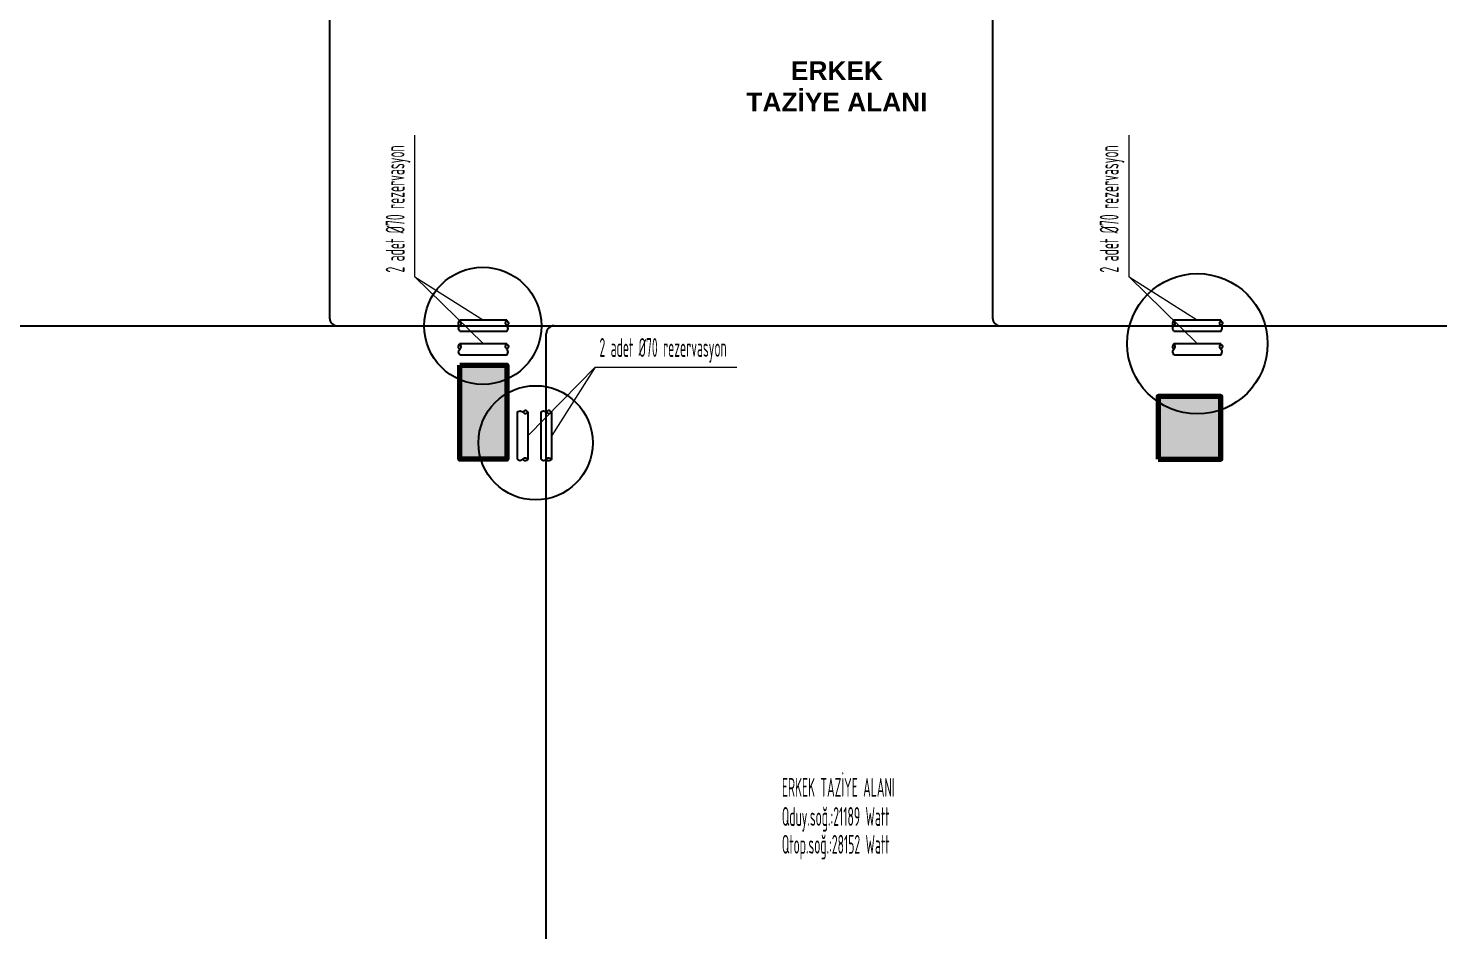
# Model space of a CAD drawing. Header units: centimetres. Extents: x 31 to 22766, y 238 to 3306.
# Drawn here: x 2092 to 2991, y 1451 to 2027 of the extents above; entities that cross this region are included whole.
import ezdxf
from ezdxf.xclip import XClip

# ---------------------------------------------------------------- set-up
doc = ezdxf.new("R2010")
doc.units = ezdxf.units.CM
doc.header["$XCLIPFRAME"] = 0
for name, color, linetype, lineweight in [('00_BORDA_BETONARME', 5, 'Continuous', 70), ('00_BORDA_TARAMA', 5, 'Continuous', 9), ('M-HAP-DATA', 42, 'Continuous', 0), ('MAHAL ADI', 8, 'Continuous', 0), ('YAZI1', 8, 'Continuous', 5)]:
    doc.layers.add(name, color=color, linetype=linetype, lineweight=lineweight)
doc.layers.add('M-VRF-BORU', color=3, linetype='Continuous')
doc.styles.add('MENFEZ', font='GENISO.shx')
doc.styles.add('style1', font='GENISO.shx', dxfattribs={"height": 80})
doc.styles.add('YAZI', font='geniso.shx')

# ---------------------------------------------------------------- blocks, each defined once
blk = doc.blocks.new('BETONARME PLANI')
at = {"layer": '00_BORDA_TARAMA'}
h = blk.add_hatch(dxfattribs=at)
h.set_pattern_fill('ANSI36', color=256)
h.set_pattern_definition([(45, (25862.2684, -18283.2323), (1.68379802, 6.1739261), [7.9375, -1.5875, 0, -1.5875])])
h.paths.add_polyline_path([(37985.64, 1232.62), (37985.64, 1202.62), (37925.64, 1202.62), (37925.64, 1232.62)])
h.paths.add_polyline_path([(37955.64, 902.62), (37985.64, 902.62), (37985.64, 842.62), (37955.64, 842.62)])
h.paths.add_polyline_path([(37985.64, 1792.62), (37985.64, 1762.62), (37925.64, 1762.62), (37925.64, 1792.62)])
h.paths.add_polyline_path([(37090.64, 842.62), (37130.64, 842.62), (37130.64, 882.62), (37090.64, 882.62)])
h.paths.add_polyline_path([(37985.64, 352.62), (37985.64, 322.62), (37925.64, 322.62), (37925.64, 352.62)])
h.paths.add_polyline_path([(37090.64, 1272.62), (37130.64, 1272.62), (37130.64, 1312.62), (37090.64, 1312.62)])
h.paths.add_polyline_path([(37555.64, 1302.62), (37585.64, 1302.62), (37585.64, 1202.62), (37555.64, 1202.62)])
h.paths.add_polyline_path([(37100.64, 382.62), (37130.64, 382.62), (37130.64, 322.62), (37100.64, 322.62)])
h.paths.add_polyline_path([(37130.64, 1752.62), (37130.64, 1792.62), (37100.64, 1792.62), (37100.64, 1752.62)])
h.paths.add_polyline_path([(37585.64, 352.62), (37585.64, 322.62), (37525.64, 322.62), (37525.64, 352.62)])
h.paths.add_polyline_path([(37585.64, 842.62), (37560.64, 842.62), (37560.64, 992.62), (37585.64, 992.62)])
h.paths.add_polyline_path([(36035.64, 382.62), (36065.64, 382.62), (36065.64, 322.62), (36035.64, 322.62)])
h.paths.add_polyline_path([(36645.64, 1792.62), (36675.64, 1792.62), (36675.64, 1732.62), (36645.64, 1732.62)])
h.paths.add_polyline_path([(35505.64, 382.62), (35535.64, 382.62), (35535.64, 322.62), (35505.64, 322.62)])
h.paths.add_polyline_path([(36065.64, 1792.62), (36065.64, 1767.62), (35915.64, 1767.62), (35915.64, 1792.62)])
h.paths.add_polyline_path([(37585.64, 1792.62), (37585.64, 1762.62), (37525.64, 1762.62), (37525.64, 1792.62)])
h.paths.add_polyline_path([(36645.64, 382.62), (36675.64, 382.62), (36675.64, 322.62), (36645.64, 322.62)])
h.paths.add_polyline_path([(36645.64, 902.62), (36675.64, 902.62), (36675.64, 842.62), (36645.64, 842.62)])
h.paths.add_polyline_path([(36065.64, 1297.62), (36065.64, 1272.62), (35915.64, 1272.62), (35915.64, 1297.62)])
h.paths.add_polyline_path([(35565.64, 1302.62), (35565.64, 1272.62), (35505.64, 1272.62), (35505.64, 1302.62)])
h.paths.add_polyline_path([(36035.64, 902.62), (36065.64, 902.62), (36065.64, 842.62), (36035.64, 842.62)])
h.paths.add_polyline_path([(35505.64, 902.62), (35535.64, 902.62), (35535.64, 842.62), (35505.64, 842.62)])
h.paths.add_polyline_path([(34925.64, 352.62), (34925.64, 322.62), (34865.64, 322.62), (34865.64, 352.62)])
h.paths.add_polyline_path([(34865.64, 992.62), (34890.64, 992.62), (34890.64, 842.62), (34865.64, 842.62)])
h.paths.add_polyline_path([(34925.64, 1792.62), (34925.64, 1762.62), (34865.64, 1762.62), (34865.64, 1792.62)])
h.paths.add_polyline_path([(34925.64, 1302.62), (34925.64, 1272.62), (34865.64, 1272.62), (34865.64, 1302.62)])
h.paths.add_polyline_path([(36645.64, 1332.62), (36675.64, 1332.62), (36675.64, 1272.62), (36645.64, 1272.62)])
h.paths.add_polyline_path([(35505.64, 1762.62), (35505.64, 1792.62), (35565.64, 1792.62), (35565.64, 1762.62)])
at = {"layer": '00_BORDA_BETONARME', "lineweight": 70, "ltscale": 3}
for points in [[(36645.64, 1332.62), (36675.64, 1332.62), (36675.64, 1272.62), (36645.64, 1272.62)], [(37090.64, 1272.62), (37130.64, 1272.62), (37130.64, 1312.62), (37090.64, 1312.62)]]:
    blk.add_lwpolyline(points, close=True, dxfattribs=at)
blk = doc.blocks.new('DUVAR PLANI')
blk.add_blockref('BETONARME PLANI', (0, 5000))
blk = doc.blocks.new('G$CCD2FF134')
at = {"layer": 'M-VRF-BORU'}
for p, q in [((-1422.99, -38.61), (-1422.99, -430)), ((-1000.49, -39.27), (-1000.49, -430)), ((-3036.88, -435), (-466.25, -435)), ((-1284.92, -1431.88), (-1284.92, -440))]:
    blk.add_line(p, q, dxfattribs=at)
for centre, start, end in [((-1417.99, -430), 180, 270), ((-995.49, -430), 180, 270), ((-1279.92, -440), 90, 180)]:
    blk.add_arc(centre, 5, start, end, dxfattribs=at)
at = {"layer": 'M-HAP-DATA', "color": 2, "style": 'MENFEZ', "width": 0.5}
for s, p in [('Qduy.soğ.:21189 Watt ', (-1134.76, -753.72, -58.4)), ('Qtop.soğ.:28152 Watt', (-1134.76, -771.46, -58.4))]:
    blk.add_text(s, height=12, dxfattribs=at).set_placement(p)
at = {"layer": 'MAHAL ADI', "color": 1, "lineweight": -3, "style": 'YAZI', "width": 0.5}
blk.add_text('ERKEK TAZİYE ALANI', height=12, dxfattribs=at).set_placement((-1134.72, -735.18, -58.4))
blk = doc.blocks.new('A$Ce276fa5c')
for p, q in [((-1310, -431.45), (-1340, -431.45)), ((-1340, -438.45), (-1310, -438.45)), ((-855, -431.45), (-885, -431.45)), ((-885, -438.45), (-855, -438.45)), ((-1310, -446.41), (-1340, -446.41)), ((-855, -446.41), (-885, -446.41)), ((-1340, -453.41), (-1310, -453.41)), ((-885, -453.41), (-855, -453.41)), ((-1303.38, -490), (-1303.38, -520)), ((-1296.38, -520), (-1296.38, -490)), ((-1288.43, -490), (-1288.43, -520)), ((-1281.43, -520), (-1281.43, -490))]:
    blk.add_line(p, q)
for centre, radius in [((-1325.34, -435), 37.32), ((-870, -446.41), 44.71), ((-1291.71, -509.57), 36.41)]:
    blk.add_circle(centre, radius)
for points in [[(-1340, -431.45), (-1340.97, -433.64), (-1340, -435)], [(-1340, -438.45), (-1340.7, -436.12), (-1339.21, -433.75), (-1340, -431.45)], [(-1310, -438.45), (-1309.3, -436.12), (-1310.79, -433.75), (-1310, -431.45)], [(-1310, -431.45), (-1309.03, -433.64), (-1310, -435)], [(-885, -431.45), (-885.97, -433.64), (-885, -435)], [(-885, -438.45), (-885.7, -436.12), (-884.21, -433.75), (-885, -431.45)], [(-855, -438.45), (-854.3, -436.12), (-855.79, -433.75), (-855, -431.45)], [(-855, -431.45), (-854.03, -433.64), (-855, -435)], [(-1340, -446.41), (-1340.97, -448.59), (-1340, -449.95)], [(-1340, -453.41), (-1340.7, -451.08), (-1339.21, -448.71), (-1340, -446.41)], [(-1310, -453.41), (-1309.3, -451.08), (-1310.79, -448.71), (-1310, -446.41)], [(-1310, -446.41), (-1309.03, -448.59), (-1310, -449.95)], [(-885, -446.41), (-885.97, -448.59), (-885, -449.95)], [(-885, -453.41), (-885.7, -451.08), (-884.21, -448.71), (-885, -446.41)], [(-855, -453.41), (-854.3, -451.08), (-855.79, -448.71), (-855, -446.41)], [(-855, -446.41), (-854.03, -448.59), (-855, -449.95)], [(-1303.38, -490), (-1301.05, -489.3), (-1298.68, -490.79), (-1296.38, -490)], [(-1296.38, -490), (-1298.57, -489.03), (-1299.93, -490)], [(-1288.43, -490), (-1286.1, -489.3), (-1283.73, -490.79), (-1281.43, -490)], [(-1281.43, -490), (-1283.61, -489.03), (-1284.97, -490)], [(-1303.38, -520), (-1301.05, -520.7), (-1298.68, -519.21), (-1296.38, -520)], [(-1296.38, -520), (-1298.57, -520.97), (-1299.93, -520)], [(-1288.43, -520), (-1286.1, -520.7), (-1283.73, -519.21), (-1281.43, -520)], [(-1281.43, -520), (-1283.61, -520.97), (-1284.97, -520)]]:
    blk.add_spline(points, degree=3)
at = {"layer": 'M-HAP-DATA', "color": 2}
for p, q in [((-1368.58, -403.85), (-1368.58, -313.49)), ((-913.58, -403.85), (-913.58, -313.49)), ((-1325, -446.41), (-1368.58, -403.85)), ((-1368.58, -403.85), (-1325, -431.45)), ((-870, -446.41), (-913.58, -403.85)), ((-913.58, -403.85), (-870, -431.45)), ((-1296.38, -505), (-1253.83, -461.42)), ((-1253.83, -461.42), (-1281.43, -505)), ((-1253.83, -461.42), (-1163.46, -461.42))]:
    blk.add_line(p, q, dxfattribs=at)
at = {"layer": 'M-HAP-DATA', "color": 2, "style": 'MENFEZ', "width": 0.5}
for p in [(-1375.21, -401.03), (-920.21, -401.03)]:
    blk.add_text('2 adet %%C70 rezervasyon', height=12, rotation=90, dxfattribs=at).set_placement(p)
blk.add_text('2 adet %%C70 rezervasyon', height=12, dxfattribs=at).set_placement((-1251, -454.79))

msp = doc.modelspace()

# ---------------------------------------------------------------- block references
ref = msp.add_blockref('G$CCD2FF134', (3707.03, 2272.03))
XClip(ref).set_block_clipping_path([(-3470.0000000001, -1889.9999999982), (349.9999999999, 300.0000000019)])
for name, p in [('DUVAR PLANI', (-34278.61, -4520.59)), ('A$Ce276fa5c', (3707.03, 2272.03))]:
    msp.add_blockref(name, p)

# ---------------------------------------------------------------- texts
at = {"layer": 'YAZI1', "insert": (2041.57, 2005.69), "char_height": 12, "width": 1131.5727, "attachment_point": 1, "style": 'style1'}
msp.add_mtext('\\pxsm1,qc;{\\fArial|b1|i0|c162|p34;ERKEK \\PTAZİYE ALANI}', dxfattribs=at)

doc.saveas('drawing.dxf')
